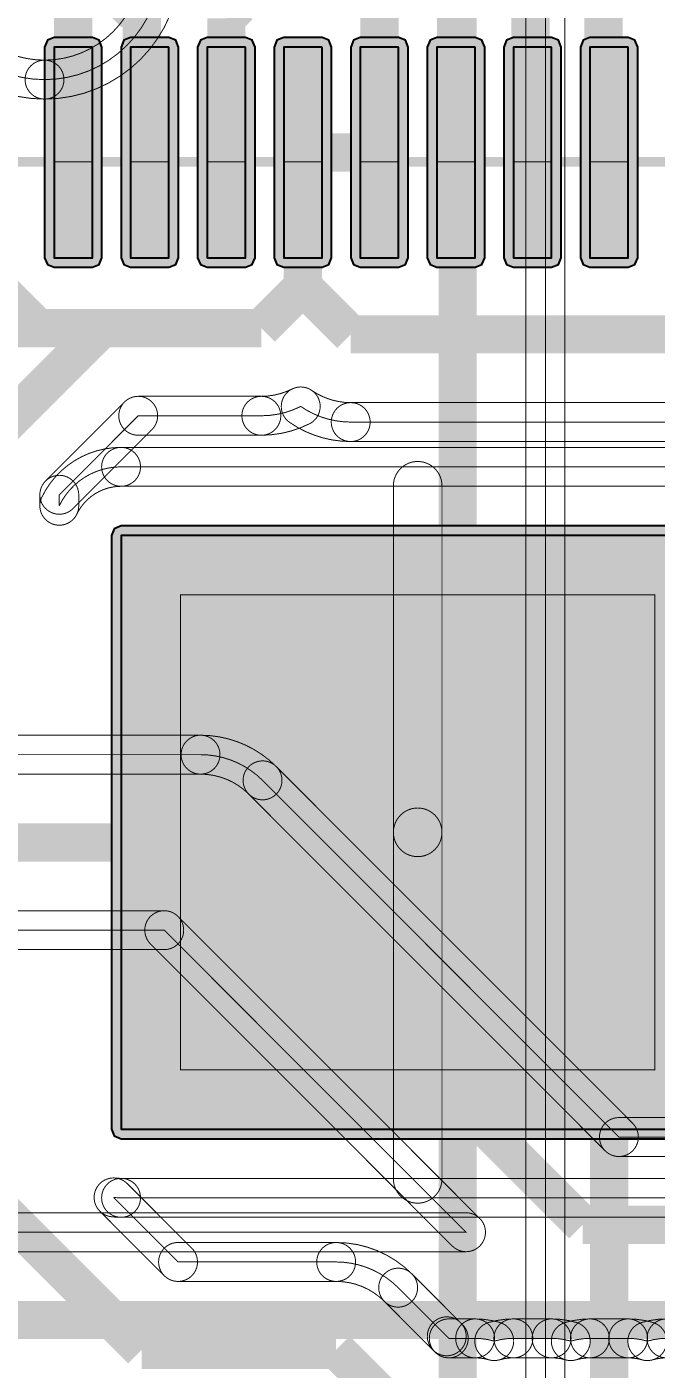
# Model space of a CAD drawing. Header units: millimetres. Extents: x -2.5 to 44.5, y -38.5 to 2.5.
# Drawn here: x 16.93 to 20.21, y -20.04 to -13.03 of the extents above; entities that cross this region are included whole.
import ezdxf

# ---------------------------------------------------------------- set-up
doc = ezdxf.new("R2010")
doc.units = ezdxf.units.MM
for name, color, linetype, true_color in [('Bottom Layer', 7, 'Continuous', 0x0000ff), ('Bottom Paste Mask Layer', 7, 'Continuous', 0x800000), ('Bottom Solder Mask Layer', 7, 'Continuous', 0xff00ff), ('Component Shape Layer', 7, 'Continuous', 0x00cccc), ('Inner1', 7, 'Continuous', 0xbc8e00), ('Inner2', 7, 'Continuous', 0x70dbfa), ('Pin Soldering Layer', 7, 'Continuous', 0xcc9999), ('Top Layer', 7, 'Continuous', 0xff0000)]:
    doc.layers.add(name, color=color, linetype=linetype, true_color=true_color)

msp = doc.modelspace()

# ---------------------------------------------------------------- hatches: boundary and pattern name
at = {"layer": 'Bottom Layer'}
for points in [[(17.268191516383034, -13.137995935991873), (17.068191516383035, -13.137995935991873), (17.068191516383035, -14.237995935991874), (17.268191516383034, -14.237995935991874)], [(17.667988315976636, -13.137995935991873), (17.467988315976637, -13.137995935991873), (17.467988315976637, -14.237995935991874), (17.667988315976636, -14.237995935991874)], [(18.068039116078236, -13.137995935991873), (17.868039116078233, -13.137995935991873), (17.868039116078233, -14.237995935991874), (18.068039116078236, -14.237995935991874)], [(18.46808991617983, -13.137995935991873), (18.268089916179832, -13.137995935991873), (18.268089916179832, -14.237995935991874), (18.46808991617983, -14.237995935991874)], [(18.868140716281438, -13.137995935991873), (18.668140716281435, -13.137995935991873), (18.668140716281435, -14.237995935991874), (18.868140716281438, -14.237995935991874)], [(19.268191516383034, -13.137995935991873), (19.06819151638303, -13.137995935991873), (19.06819151638303, -14.237995935991874), (19.268191516383034, -14.237995935991874)], [(19.667988315976636, -13.137995935991873), (19.467988315976637, -13.137995935991873), (19.467988315976637, -14.237995935991874), (19.667988315976636, -14.237995935991874)], [(20.068039116078236, -13.137995935991873), (19.868039116078233, -13.137995935991873), (19.868039116078233, -14.237995935991874), (20.068039116078236, -14.237995935991874)], [(20.51803911607823, -18.78790703581408), (20.51803911607823, -15.687907035814076), (17.41803911607823, -15.687907035814076), (17.41803911607823, -18.78790703581408)]]:
    msp.add_hatch(color=256, dxfattribs=at).paths.add_polyline_path(points)
at = {"layer": 'Bottom Paste Mask Layer'}
for points in [[(17.068191516383038, -14.238084836169675), (17.068191516383038, -13.138059436118875), (17.268191516383034, -13.138059436118875), (17.268191516383034, -14.238084836169675)], [(17.467988315976637, -14.238084836169675), (17.467988315976637, -13.138059436118875), (17.667988315976636, -13.138059436118875), (17.667988315976636, -14.238084836169675)], [(17.868039116078236, -14.238084836169675), (17.868039116078236, -13.138059436118875), (18.068039116078236, -13.138059436118875), (18.068039116078236, -14.238084836169675)], [(18.268089916179836, -14.238084836169675), (18.268089916179836, -13.138059436118875), (18.468089916179835, -13.138059436118875), (18.468089916179835, -14.238084836169675)], [(18.668140716281435, -14.238084836169675), (18.668140716281435, -13.138059436118875), (18.868140716281438, -13.138059436118875), (18.868140716281438, -14.238084836169675)], [(19.068191516383038, -14.238084836169675), (19.068191516383038, -13.138059436118875), (19.268191516383034, -13.138059436118875), (19.268191516383034, -14.238084836169675)], [(19.467988315976637, -14.238084836169675), (19.467988315976637, -13.138059436118875), (19.667988315976636, -13.138059436118875), (19.667988315976636, -14.238084836169675)], [(20.068039116078236, -13.138059436118875), (20.068039116078236, -14.238084836169675), (19.868039116078236, -14.238084836169675), (19.868039116078236, -13.138059436118875)], [(20.208094996189995, -15.997952755905516), (17.728059436118876, -15.997952755905516), (17.728059436118876, -18.477988315976635), (20.208094996189995, -18.477988315976635)]]:
    msp.add_hatch(color=256, dxfattribs=at).paths.add_polyline_path(points)
at = {"layer": 'Bottom Solder Mask Layer'}
for points in [[(17.268191516383034, -13.087983235966473), (17.068191516383035, -13.087983235966473), (17.032827197049624, -13.102631616658464), (17.018178816357633, -13.137995935991873), (17.018178816357633, -14.237995935991874), (17.032827197049624, -14.273360255325283), (17.068191516383035, -14.288008636017274), (17.268191516383034, -14.288008636017274), (17.303555835716445, -14.273360255325283), (17.318204216408436, -14.237995935991874), (17.318204216408436, -13.137995935991873), (17.303555835716445, -13.102631616658464)], [(17.667988315976636, -13.087983235966473), (17.467988315976637, -13.087983235966473), (17.432623996643226, -13.102631616658464), (17.417975615951235, -13.137995935991873), (17.417975615951235, -14.237995935991874), (17.432623996643226, -14.273360255325283), (17.467988315976637, -14.288008636017274), (17.667988315976636, -14.288008636017274), (17.703352635310047, -14.273360255325283), (17.718001016002038, -14.237995935991874), (17.718001016002038, -13.137995935991873), (17.703352635310047, -13.102631616658464)], [(18.068039116078236, -13.087983235966473), (17.868039116078233, -13.087983235966473), (17.832674796744822, -13.102631616658464), (17.818026416052835, -13.137995935991873), (17.818026416052835, -14.237995935991874), (17.832674796744822, -14.273360255325283), (17.868039116078233, -14.288008636017274), (18.068039116078236, -14.288008636017274), (18.103403435411646, -14.273360255325283), (18.118051816103634, -14.237995935991874), (18.118051816103634, -13.137995935991873), (18.103403435411646, -13.102631616658464)], [(18.46808991617983, -13.087983235966473), (18.268089916179832, -13.087983235966473), (18.23272559684642, -13.102631616658464), (18.21807721615443, -13.137995935991873), (18.21807721615443, -14.237995935991874), (18.23272559684642, -14.273360255325283), (18.268089916179832, -14.288008636017274), (18.46808991617983, -14.288008636017274), (18.503454235513242, -14.273360255325283), (18.518102616205233, -14.237995935991874), (18.518102616205233, -13.137995935991873), (18.503454235513242, -13.102631616658464)], [(18.868140716281438, -13.087983235966473), (18.668140716281435, -13.087983235966473), (18.632776396948024, -13.102631616658464), (18.618128016256037, -13.137995935991873), (18.618128016256037, -14.237995935991874), (18.632776396948024, -14.273360255325283), (18.668140716281435, -14.288008636017274), (18.868140716281438, -14.288008636017274), (18.90350503561485, -14.273360255325283), (18.918153416306836, -14.237995935991874), (18.918153416306836, -13.137995935991873), (18.90350503561485, -13.102631616658464)], [(19.268191516383034, -13.087983235966473), (19.06819151638303, -13.087983235966473), (19.032827197049624, -13.102631616658464), (19.018178816357633, -13.137995935991873), (19.018178816357633, -14.237995935991874), (19.032827197049624, -14.273360255325283), (19.06819151638303, -14.288008636017274), (19.268191516383034, -14.288008636017274), (19.303555835716445, -14.273360255325283), (19.318204216408436, -14.237995935991874), (19.318204216408436, -13.137995935991873), (19.303555835716445, -13.102631616658464)], [(19.667988315976636, -13.087983235966473), (19.467988315976637, -13.087983235966473), (19.432623996643226, -13.102631616658464), (19.417975615951235, -13.137995935991873), (19.417975615951235, -14.237995935991874), (19.432623996643226, -14.273360255325283), (19.467988315976637, -14.288008636017274), (19.667988315976636, -14.288008636017274), (19.703352635310047, -14.273360255325283), (19.718001016002038, -14.237995935991874), (19.718001016002038, -13.137995935991873), (19.703352635310047, -13.102631616658464)], [(20.068039116078236, -13.087983235966473), (19.868039116078233, -13.087983235966473), (19.832674796744822, -13.102631616658464), (19.81802641605283, -13.137995935991873), (19.81802641605283, -14.237995935991874), (19.832674796744822, -14.273360255325283), (19.868039116078233, -14.288008636017274), (20.068039116078236, -14.288008636017274), (20.103403435411643, -14.273360255325283), (20.118051816103634, -14.237995935991874), (20.118051816103634, -13.137995935991873), (20.103403435411643, -13.102631616658464)], [(20.568051816103633, -18.78790703581408), (20.568051816103633, -15.687907035814076), (20.553403435411642, -15.652542716480667), (20.51803911607823, -15.637894335788676), (17.41803911607823, -15.637894335788676), (17.38267479674482, -15.652542716480667), (17.36802641605283, -15.687907035814076), (17.36802641605283, -18.78790703581408), (17.38267479674482, -18.823271355147487), (17.41803911607823, -18.837919735839478), (20.51803911607823, -18.837919735839478), (20.553403435411642, -18.823271355147487)]]:
    msp.add_hatch(color=256, dxfattribs=at).paths.add_polyline_path(points)
at = {"layer": 'Pin Soldering Layer'}
for points in [[(17.268089916179836, -14.238034036068074), (17.268089916179836, -13.738008636017273), (17.068089916179833, -13.738008636017273), (17.068089916179833, -14.238034036068074)], [(17.668089916179834, -14.238034036068074), (17.668089916179834, -13.738008636017273), (17.468089916179835, -13.738008636017273), (17.468089916179835, -14.238034036068074)], [(18.068089916179837, -14.238034036068074), (18.068089916179837, -13.738008636017273), (17.868089916179834, -13.738008636017273), (17.868089916179834, -14.238034036068074)], [(18.468089916179835, -14.238034036068074), (18.468089916179835, -13.738008636017273), (18.268089916179836, -13.738008636017273), (18.268089916179836, -14.238034036068074)], [(18.868089916179834, -14.238034036068074), (18.868089916179834, -13.738008636017273), (18.668089916179838, -13.738008636017273), (18.668089916179838, -14.238034036068074)], [(19.26808991617984, -14.238034036068074), (19.26808991617984, -13.738008636017273), (19.068089916179837, -13.738008636017273), (19.068089916179837, -14.238034036068074)], [(19.668089916179838, -14.238034036068074), (19.668089916179838, -13.738008636017273), (19.468089916179835, -13.738008636017273), (19.468089916179835, -14.238034036068074)], [(20.068089916179837, -14.238034036068074), (20.068089916179837, -13.738008636017273), (19.868089916179837, -13.738008636017273), (19.868089916179837, -14.238034036068074)], [(20.518102616205237, -15.687970535941075), (17.418077216154437, -15.687970535941075), (17.418077216154437, -18.787995935991873), (20.518102616205237, -18.787995935991873)]]:
    msp.add_hatch(color=256, dxfattribs=at).paths.add_polyline_path(points)

# ---------------------------------------------------------------- linework, layer by layer
at = {"layer": 'Bottom Layer', "const_width": 0.2}
for points in [[(19.558039116078234, -9.602794005588011), (19.558039116078234, -13.67804673609347)], [(19.939039878079758, -9.721666243332487), (19.939039878079758, -13.658996697993397)], [(19.168191516383036, -13.687995935991873), (19.168191516383036, -10.151173482346966)], [(18.768140716281437, -13.687995935991873), (18.768140716281437, -10.89412496824994)], [(17.526035052070107, -11.811023622047246), (17.526035052070107, -13.646042672085345)], [(17.168191516383036, -12.850182880365765), (17.168191516383036, -13.687995935991873)], [(18.034036068072137, -12.921986283972572), (17.968039116078238, -12.987983235966475)], [(17.968039116078238, -12.987983235966475), (17.968039116078238, -13.687995935991873)], [(17.526035052070107, -13.646042672085345), (17.567988315976635, -13.687995935991873)], [(18.768140716281437, -13.687995935991873), (18.368089916179834, -13.687995935991873)], [(18.368089916179834, -13.687995935991873), (18.368089916179834, -14.388008636017274)], [(19.558039116078234, -13.67804673609347), (19.56798831597664, -13.687995935991873)], [(19.939039878079758, -13.658996697993397), (19.968039116078234, -13.687995935991873)], [(16.768140716281437, -14.388008636017274), (16.985161290322583, -14.605029210058422)], [(18.368089916179834, -14.388008636017274), (18.151069342138683, -14.605029210058422)], [(18.618039116078233, -14.637957835915675), (18.368089916179834, -14.388008636017274)], [(16.985161290322583, -14.605029210058422), (15.450802641605286, -14.605029210058422)], [(17.317851834682664, -14.605029210058422), (16.63703327406655, -15.285847770674536)], [(17.317851834682664, -14.605029210058422), (16.985161290322583, -14.605029210058422)], [(18.151069342138683, -14.605029210058422), (17.317851834682664, -14.605029210058422)], [(20.932902253243476, -14.637957835915675), (18.618039116078233, -14.637957835915675)], [(18.968039116078234, -17.237907035814075), (19.968039116078234, -18.23790703581407)], [(19.968039116078234, -18.23790703581407), (19.968039116078234, -20.788072136144276)], [(16.63703327406655, -19.050038100076204), (17.526035052070107, -19.939039878079758)], [(17.526035052070107, -19.939039878079758), (18.54203708407417, -19.939039878079758)], [(18.54203708407417, -19.939039878079758), (18.796037592075187, -20.193040386080774)]]:
    msp.add_lwpolyline(points, dxfattribs=at)
at = {"layer": 'Bottom Layer'}
for points in [[(17.268191516383034, -13.137995935991873), (17.068191516383035, -13.137995935991873), (17.068191516383035, -14.237995935991874), (17.268191516383034, -14.237995935991874)], [(17.667988315976636, -13.137995935991873), (17.467988315976637, -13.137995935991873), (17.467988315976637, -14.237995935991874), (17.667988315976636, -14.237995935991874)], [(18.068039116078236, -13.137995935991873), (17.868039116078233, -13.137995935991873), (17.868039116078233, -14.237995935991874), (18.068039116078236, -14.237995935991874)], [(18.46808991617983, -13.137995935991873), (18.268089916179832, -13.137995935991873), (18.268089916179832, -14.237995935991874), (18.46808991617983, -14.237995935991874)], [(18.868140716281438, -13.137995935991873), (18.668140716281435, -13.137995935991873), (18.668140716281435, -14.237995935991874), (18.868140716281438, -14.237995935991874)], [(19.268191516383034, -13.137995935991873), (19.06819151638303, -13.137995935991873), (19.06819151638303, -14.237995935991874), (19.268191516383034, -14.237995935991874)], [(19.667988315976636, -13.137995935991873), (19.467988315976637, -13.137995935991873), (19.467988315976637, -14.237995935991874), (19.667988315976636, -14.237995935991874)], [(20.068039116078236, -13.137995935991873), (19.868039116078233, -13.137995935991873), (19.868039116078233, -14.237995935991874), (20.068039116078236, -14.237995935991874)], [(20.51803911607823, -18.78790703581408), (20.51803911607823, -15.687907035814076), (17.41803911607823, -15.687907035814076), (17.41803911607823, -18.78790703581408)]]:
    msp.add_lwpolyline(points, close=True, dxfattribs=at)
at = {"layer": 'Bottom Layer', "const_width": 0.005080010160020321}
for points in [[(18.402487029684888, -15.105128243582085, -0.11698643976834781), (18.15106934213868, -15.16477012954026, -0.9999999999999999), (18.151069342138687, -14.961569723139448, 0.11698643976834781), (18.311215917447765, -14.923579381750198, -0.9999999999999999)], [(18.618039116078233, -15.197698755397512, -0.1528294922981072), (18.298928838424807, -15.097825781785277, -0.9999999999999999), (18.41477410870785, -14.930881843547004, 0.1528294922981072), (18.618039116078233, -14.9944983489967, -0.9999999999999999)], [(17.16701618300092, -15.547458061486568, -0.9999999999999999), (17.023331797695047, -15.403773676180691), (17.435777740188822, -14.991327733686916, -0.9999999999999999), (17.579462125494697, -15.135012118992792)], [(17.50761993284176, -15.16477012954026, -0.9999999999999999), (17.50761993284176, -14.961569723139448), (18.151069328441338, -14.961569723139448, -0.9999999999999999), (18.151069328441338, -15.16477012954026)], [(18.151069328441338, -15.16477012954026, -0.9999999999999999), (18.151069328441338, -14.961569723139448), (18.151069342138683, -14.961569723139448, -0.9999999999999999), (18.151069342138683, -15.16477012954026)], [(18.618039116078233, -15.197698755397512, -0.9999999999999999), (18.618039116078233, -14.9944983489967), (18.618039130563993, -14.9944983489967, -0.9999999999999999), (18.618039130563993, -15.197698755397512)], [(18.618039130563993, -15.197698755397512, -0.9999999999999999), (18.618039130563993, -14.9944983489967), (20.67476153696204, -14.9944983489967, -0.9999999999999999), (20.67476153696204, -15.197698755397512)], [(17.095173990347984, -15.53291386420394), (17.095173990347984, -15.47561586883363), (17.50761993284176, -15.063169926339855), (18.151069328441338, -15.063169926339855), (18.151069342138683, -15.063169926339855, 0.11698643976834781), (18.35685147356633, -15.01435381266614, 0.1528294922981072), (18.618039116078233, -15.096098552197107), (18.618039130563993, -15.096098552197107), (20.67476153696204, -15.096098552197107), (20.67476153696204, -15.365877758494612, 0.11371903529703788), (20.51803911607823, -15.329766319532645), (17.41803911607823, -15.329766319532645, 0.288427199643334)], [(17.00358104687841, -15.488944170130141, -0.288427199643334), (17.41803911607823, -15.22816611633224, -0.9999999999999999), (17.41803911607823, -15.43136652273305, 0.288427199643334), (17.18676693381756, -15.576883558277737, -0.9999999999999999)], [(17.41803911607823, -15.43136652273305, -0.9999999999999999), (17.41803911607823, -15.22816611633224), (20.51803911607823, -15.22816611633224, -0.9999999999999999), (20.51803911607823, -15.43136652273305)], [(18.841038862077724, -15.428826517653041, -0.9999999999999999), (19.09503937007874, -15.428826517653041), (19.095039370078744, -17.237907035814075, -0.9999999999999999), (18.841038862077728, -17.237907035814075)], [(17.196774193548393, -15.53291386420394, -0.9999999999999999), (16.993573787147575, -15.53291386420394), (16.993573787147575, -15.47561586883363, -0.9999999999999999), (17.196774193548393, -15.47561586883363)], [(19.09503937007874, -19.046987553975118, -0.9999999999999999), (18.841038862077724, -19.046987553975118), (18.841038862077728, -17.237907035814075, -0.9999999999999999), (19.095039370078744, -17.237907035814075)], [(17.30695293523973, -19.215733332114734, -0.9999999999999999), (17.45063732054561, -19.072048946808856), (17.78764534288214, -19.409056969145386, -0.9999999999999999), (17.64396095757626, -19.552741354451264)], [(17.41803911607823, -19.247647955295918, -0.02745656218533749), (17.367662081598894, -19.24487953765973, -0.9999999999999999), (17.389928174186448, -19.04290274126386, 0.02745656218533749), (17.41803911607823, -19.044447548895103, -0.9999999999999999)], [(17.41803911607823, -19.247647955295918, -0.9999999999999999), (17.41803911607823, -19.0444475488951), (20.51803911607823, -19.0444475488951, -0.9999999999999999), (20.51803911607823, -19.247647955295918)], [(17.715803150229203, -19.582499364998732, -0.9999999999999999), (17.715803150229203, -19.379298958597918), (18.54203708407416, -19.379298958597918, -0.9999999999999999), (18.54203708407416, -19.582499364998732)], [(18.542037084074156, -19.379298958597918, -0.198912367379658), (18.937833683947375, -19.543243278206557, -0.9999999999999999), (18.794149298641496, -19.68692766351243, 0.198912367379658), (18.542037084074163, -19.582499364998732, -0.9999999999999999)], [(18.794149298641496, -19.68692766351243, -0.9999999999999999), (18.937833683947375, -19.543243278206557), (18.93783368721314, -19.54324328147232, -0.9999999999999999), (18.79414930190726, -19.686927666778196)], [(18.79414930190726, -19.686927666778196, -0.9999999999999999), (18.93783368721314, -19.54324328147232), (19.191834191948377, -19.79724378620756, -0.9999999999999999), (19.048149806642503, -19.940928171513438)], [(19.19183419194838, -19.797243786207563, -0.008233776808568787), (19.20465532438173, -19.810494381282616, -0.9999999999999999), (19.056316536958192, -19.94936845844308, 0.008233776808568787), (19.0481498066425, -19.940928171513434, -0.9999999999999999)], [(19.130485930669963, -19.981531623063255, -0.9999999999999999), (19.130485930669963, -19.778331216662437), (19.268191516383034, -19.778331216662437, -0.9999999999999999), (19.268191516383034, -19.981531623063255)], [(19.268191516383034, -19.778331216662437, -0.07079064184830428), (19.3964298877534, -19.79657849728378, -0.9999999999999999), (19.339749944606275, -19.99171380727737, 0.07079064184830428), (19.268191516383034, -19.98153162306325, -0.9999999999999999)], [(19.339749944606275, -19.79657849728378, -0.07079064184830428), (19.46798831597664, -19.778331216662437, -0.9999999999999999), (19.46798831597664, -19.981531623063255, 0.07079064184830428), (19.3964298877534, -19.99171380727737, -0.9999999999999999)], [(19.46798831597664, -19.981531623063255, -0.9999999999999999), (19.46798831597664, -19.778331216662437), (19.667988315976636, -19.778331216662437, -0.9999999999999999), (19.667988315976636, -19.981531623063255)], [(19.667988315976636, -19.778331216662437, -0.07088273141735082), (19.796389716041848, -19.796625884028234, -0.9999999999999999), (19.739637716013025, -19.991740249604387, 0.07088273141735082), (19.667988315976636, -19.981531623063255, -0.9999999999999999)], [(19.739637716013025, -19.796625884028238, -0.07088273141735082), (19.868039116078236, -19.77833121666244, -0.9999999999999999), (19.868039116078236, -19.981531623063255, 0.07088273141735082), (19.796389716041848, -19.991740249604387, -0.9999999999999999)], [(19.868039116078236, -19.981531623063255, -0.9999999999999999), (19.868039116078236, -19.778331216662437), (20.068039116078236, -19.778331216662437, -0.9999999999999999), (20.068039116078236, -19.981531623063255)], [(20.068039116078236, -19.778331216662437, -0.07088273141735082), (20.196440516143447, -19.796625884028238, -0.9999999999999999), (20.13968851611462, -19.991740249604387, 0.07088273141735082), (20.068039116078236, -19.981531623063255, -0.9999999999999999)], [(20.139688516114617, -19.796625884028238, -0.07088273141735082), (20.268089916179832, -19.778331216662437, -0.9999999999999999), (20.26808991617984, -19.98153162306325, 0.07088273141735082), (20.19644051614345, -19.99174024960439, -0.9999999999999999)], [(20.268089916179836, -19.98153162306325, -0.9999999999999999), (20.268089916179836, -19.778331216662433), (20.468089916179835, -19.778331216662433, -0.9999999999999999), (20.468089916179835, -19.98153162306325)]]:
    msp.add_lwpolyline(points, format="xyb", close=True, dxfattribs=at)
msp.add_lwpolyline([(20.268089916179836, -19.879931419862842, 0.07088273141735082), (20.168064516129032, -19.894183066816314, 0.07088273141735082), (20.068039116078236, -19.879931419862846), (19.868039116078236, -19.879931419862846, 0.07088273141735082), (19.768013716027436, -19.894183066816314, 0.07088273141735082), (19.667988315976636, -19.879931419862846), (19.46798831597664, -19.879931419862846, 0.07079064184830428), (19.368089916179837, -19.894146152280577, 0.07079064184830428), (19.268191516383034, -19.879931419862846), (19.130485930669963, -19.879931419862846, 0.008233776808568787), (19.11999199929544, -19.8690859788605), (18.8659914945602, -19.61508547412526), (18.865991491294434, -19.615085470859494, 0.198912367379658), (18.54203708407416, -19.480899161798323), (17.715803150229203, -19.480899161798323), (17.378795127892673, -19.143891139461793, 0.02745656218533749), (17.41803911607823, -19.14604775209551), (20.51803911607823, -19.14604775209551, 0.3863291529878589)], format="xyb", dxfattribs=at)
at = {"layer": 'Bottom Paste Mask Layer', "const_width": 0.005080010160020321}
for points in [[(17.068191516383038, -14.238084836169675), (17.068191516383038, -13.138059436118875), (17.268191516383034, -13.138059436118875), (17.268191516383034, -14.238084836169675)], [(17.068191516383038, -14.238084836169675), (17.068191516383038, -13.138059436118875), (17.268191516383034, -13.138059436118875), (17.268191516383034, -14.238084836169675)], [(17.467988315976637, -14.238084836169675), (17.467988315976637, -13.138059436118875), (17.667988315976636, -13.138059436118875), (17.667988315976636, -14.238084836169675)], [(17.467988315976637, -14.238084836169675), (17.467988315976637, -13.138059436118875), (17.667988315976636, -13.138059436118875), (17.667988315976636, -14.238084836169675)], [(17.868039116078236, -14.238084836169675), (17.868039116078236, -13.138059436118875), (18.068039116078236, -13.138059436118875), (18.068039116078236, -14.238084836169675)], [(17.868039116078236, -14.238084836169675), (17.868039116078236, -13.138059436118875), (18.068039116078236, -13.138059436118875), (18.068039116078236, -14.238084836169675)], [(18.268089916179836, -14.238084836169675), (18.268089916179836, -13.138059436118875), (18.468089916179835, -13.138059436118875), (18.468089916179835, -14.238084836169675)], [(18.268089916179836, -14.238084836169675), (18.268089916179836, -13.138059436118875), (18.468089916179835, -13.138059436118875), (18.468089916179835, -14.238084836169675)], [(18.668140716281435, -14.238084836169675), (18.668140716281435, -13.138059436118875), (18.868140716281438, -13.138059436118875), (18.868140716281438, -14.238084836169675)], [(18.668140716281435, -14.238084836169675), (18.668140716281435, -13.138059436118875), (18.868140716281438, -13.138059436118875), (18.868140716281438, -14.238084836169675)], [(19.068191516383038, -14.238084836169675), (19.068191516383038, -13.138059436118875), (19.268191516383034, -13.138059436118875), (19.268191516383034, -14.238084836169675)], [(19.068191516383038, -14.238084836169675), (19.068191516383038, -13.138059436118875), (19.268191516383034, -13.138059436118875), (19.268191516383034, -14.238084836169675)], [(19.467988315976637, -14.238084836169675), (19.467988315976637, -13.138059436118875), (19.667988315976636, -13.138059436118875), (19.667988315976636, -14.238084836169675)], [(19.467988315976637, -14.238084836169675), (19.467988315976637, -13.138059436118875), (19.667988315976636, -13.138059436118875), (19.667988315976636, -14.238084836169675)], [(20.068039116078236, -13.138059436118875), (20.068039116078236, -14.238084836169675), (19.868039116078236, -14.238084836169675), (19.868039116078236, -13.138059436118875)], [(20.068039116078236, -13.138059436118875), (20.068039116078236, -14.238084836169675), (19.868039116078236, -14.238084836169675), (19.868039116078236, -13.138059436118875)], [(20.208094996189995, -15.997952755905516), (17.728059436118876, -15.997952755905516), (17.728059436118876, -18.477988315976635), (20.208094996189995, -18.477988315976635)], [(20.208094996189995, -15.997952755905516), (17.728059436118876, -15.997952755905516), (17.728059436118876, -18.477988315976635), (20.208094996189995, -18.477988315976635)]]:
    msp.add_lwpolyline(points, close=True, dxfattribs=at)
at = {"layer": 'Bottom Solder Mask Layer'}
for points in [[(17.268191516383034, -13.087983235966473), (17.068191516383035, -13.087983235966473), (17.032827197049624, -13.102631616658464), (17.018178816357633, -13.137995935991873), (17.018178816357633, -14.237995935991874), (17.032827197049624, -14.273360255325283), (17.068191516383035, -14.288008636017274), (17.268191516383034, -14.288008636017274), (17.303555835716445, -14.273360255325283), (17.318204216408436, -14.237995935991874), (17.318204216408436, -13.137995935991873), (17.303555835716445, -13.102631616658464)], [(17.667988315976636, -13.087983235966473), (17.467988315976637, -13.087983235966473), (17.432623996643226, -13.102631616658464), (17.417975615951235, -13.137995935991873), (17.417975615951235, -14.237995935991874), (17.432623996643226, -14.273360255325283), (17.467988315976637, -14.288008636017274), (17.667988315976636, -14.288008636017274), (17.703352635310047, -14.273360255325283), (17.718001016002038, -14.237995935991874), (17.718001016002038, -13.137995935991873), (17.703352635310047, -13.102631616658464)], [(18.068039116078236, -13.087983235966473), (17.868039116078233, -13.087983235966473), (17.832674796744822, -13.102631616658464), (17.818026416052835, -13.137995935991873), (17.818026416052835, -14.237995935991874), (17.832674796744822, -14.273360255325283), (17.868039116078233, -14.288008636017274), (18.068039116078236, -14.288008636017274), (18.103403435411646, -14.273360255325283), (18.118051816103634, -14.237995935991874), (18.118051816103634, -13.137995935991873), (18.103403435411646, -13.102631616658464)], [(18.46808991617983, -13.087983235966473), (18.268089916179832, -13.087983235966473), (18.23272559684642, -13.102631616658464), (18.21807721615443, -13.137995935991873), (18.21807721615443, -14.237995935991874), (18.23272559684642, -14.273360255325283), (18.268089916179832, -14.288008636017274), (18.46808991617983, -14.288008636017274), (18.503454235513242, -14.273360255325283), (18.518102616205233, -14.237995935991874), (18.518102616205233, -13.137995935991873), (18.503454235513242, -13.102631616658464)], [(18.868140716281438, -13.087983235966473), (18.668140716281435, -13.087983235966473), (18.632776396948024, -13.102631616658464), (18.618128016256037, -13.137995935991873), (18.618128016256037, -14.237995935991874), (18.632776396948024, -14.273360255325283), (18.668140716281435, -14.288008636017274), (18.868140716281438, -14.288008636017274), (18.90350503561485, -14.273360255325283), (18.918153416306836, -14.237995935991874), (18.918153416306836, -13.137995935991873), (18.90350503561485, -13.102631616658464)], [(19.268191516383034, -13.087983235966473), (19.06819151638303, -13.087983235966473), (19.032827197049624, -13.102631616658464), (19.018178816357633, -13.137995935991873), (19.018178816357633, -14.237995935991874), (19.032827197049624, -14.273360255325283), (19.06819151638303, -14.288008636017274), (19.268191516383034, -14.288008636017274), (19.303555835716445, -14.273360255325283), (19.318204216408436, -14.237995935991874), (19.318204216408436, -13.137995935991873), (19.303555835716445, -13.102631616658464)], [(19.667988315976636, -13.087983235966473), (19.467988315976637, -13.087983235966473), (19.432623996643226, -13.102631616658464), (19.417975615951235, -13.137995935991873), (19.417975615951235, -14.237995935991874), (19.432623996643226, -14.273360255325283), (19.467988315976637, -14.288008636017274), (19.667988315976636, -14.288008636017274), (19.703352635310047, -14.273360255325283), (19.718001016002038, -14.237995935991874), (19.718001016002038, -13.137995935991873), (19.703352635310047, -13.102631616658464)], [(20.068039116078236, -13.087983235966473), (19.868039116078233, -13.087983235966473), (19.832674796744822, -13.102631616658464), (19.81802641605283, -13.137995935991873), (19.81802641605283, -14.237995935991874), (19.832674796744822, -14.273360255325283), (19.868039116078233, -14.288008636017274), (20.068039116078236, -14.288008636017274), (20.103403435411643, -14.273360255325283), (20.118051816103634, -14.237995935991874), (20.118051816103634, -13.137995935991873), (20.103403435411643, -13.102631616658464)], [(20.568051816103633, -18.78790703581408), (20.568051816103633, -15.687907035814076), (20.553403435411642, -15.652542716480667), (20.51803911607823, -15.637894335788676), (17.41803911607823, -15.637894335788676), (17.38267479674482, -15.652542716480667), (17.36802641605283, -15.687907035814076), (17.36802641605283, -18.78790703581408), (17.38267479674482, -18.823271355147487), (17.41803911607823, -18.837919735839478), (20.51803911607823, -18.837919735839478), (20.553403435411642, -18.823271355147487)]]:
    msp.add_lwpolyline(points, close=True, dxfattribs=at)
at = {"layer": 'Component Shape Layer', "const_width": 0.05080010160020321}
msp.add_lwpolyline([(15.467937515875036, -20.737983235966478), (22.467962915925835, -20.737983235966478), (22.467962915925835, -13.737957835915674), (15.467937515875036, -13.737957835915674)], close=True, dxfattribs=at)
msp.add_lwpolyline([(15.467937515875036, -20.737983235966478), (22.467962915925835, -20.737983235966478), (22.467962915925835, -13.737957835915674), (15.467937515875036, -13.737957835915674)], close=True, dxfattribs=at)
at = {"layer": 'Inner1', "const_width": 0.005080010160020321}
for points in [[(17.018034036068073, -13.308166116332234, 0.41421356237309503), (17.626174752349506, -12.700025400050801, 0.12096902479299333), (17.557021825516642, -12.41837438616191, 0.399359169333778), (18.13417576835154, -11.811023622047246, 0.06623147844813296), (18.11301923128074, -11.652011974185461, 0.3765626546104718), (18.64217678435357, -11.049022098044198, 0.41421356237309503), (18.034036068072137, -10.440881381762765, 0.41421356237309503), (17.425895351790707, -11.049022098044198, 0.06623147844813296), (17.44705188886151, -11.20803374590598, 0.3765626546104718), (16.917894335788674, -11.811023622047246, 0.12096902479299333), (16.98704726262154, -12.092674635936136, 0.399359169333778), (16.40989331978664, -12.700025400050801, 0.41421356237309503)], [(17.018034036068073, -13.40976631953264, -0.41421356237309503), (16.308293116586235, -12.700025400050801, -0.9999999999999999), (16.51149352298705, -12.700025400050801, 0.41421356237309503), (17.018034036068073, -13.206565913131827, -0.9999999999999999)], [(17.727774955549915, -12.700025400050801, -0.41421356237309503), (17.018034036068073, -13.40976631953264, -0.9999999999999999), (17.018034036068073, -13.206565913131827, 0.41421356237309503), (17.5245745491491, -12.700025400050801, -0.9999999999999999)]]:
    msp.add_lwpolyline(points, format="xyb", close=True, dxfattribs=at)
at = {"layer": 'Inner2'}
for points, const_width in [([(19.17703835407671, -11.279797057983226), (17.49137712954345, -12.965458282516483)], 0.2), ([(19.17703835407671, -11.279797057983226), (19.17703835407671, -20.95504191008382)], 0.2), ([(19.635179070358145, -20.955041910083814), (19.635179070358145, -11.279797060934394)], 0.005080010160020321), ([(17.225944247077795, -12.700025400050801), (17.49137712954345, -12.965458282516483)], 0.2)]:
    msp.add_lwpolyline(points, dxfattribs=dict(at, const_width=const_width))
at = {"layer": 'Inner2', "const_width": 0.005080010160020321}
msp.add_lwpolyline([(19.736779273558554, -20.955041910083814, -0.9999999999999999), (19.533578867157736, -20.955041910083814), (19.53357886715774, -11.279797060934394, -0.9999999999999999), (19.736779273558554, -11.279797060934394)], format="xyb", close=True, dxfattribs=at)
at = {"layer": 'Pin Soldering Layer', "const_width": 0.005080010160020321}
for points in [[(17.268089916179836, -14.238034036068074), (17.268089916179836, -13.738008636017273), (17.068089916179833, -13.738008636017273), (17.068089916179833, -14.238034036068074)], [(17.268089916179836, -14.238034036068074), (17.268089916179836, -13.738008636017273), (17.068089916179833, -13.738008636017273), (17.068089916179833, -14.238034036068074)], [(17.668089916179834, -14.238034036068074), (17.668089916179834, -13.738008636017273), (17.468089916179835, -13.738008636017273), (17.468089916179835, -14.238034036068074)], [(17.668089916179834, -14.238034036068074), (17.668089916179834, -13.738008636017273), (17.468089916179835, -13.738008636017273), (17.468089916179835, -14.238034036068074)], [(18.068089916179837, -14.238034036068074), (18.068089916179837, -13.738008636017273), (17.868089916179834, -13.738008636017273), (17.868089916179834, -14.238034036068074)], [(18.068089916179837, -14.238034036068074), (18.068089916179837, -13.738008636017273), (17.868089916179834, -13.738008636017273), (17.868089916179834, -14.238034036068074)], [(18.468089916179835, -14.238034036068074), (18.468089916179835, -13.738008636017273), (18.268089916179836, -13.738008636017273), (18.268089916179836, -14.238034036068074)], [(18.468089916179835, -14.238034036068074), (18.468089916179835, -13.738008636017273), (18.268089916179836, -13.738008636017273), (18.268089916179836, -14.238034036068074)], [(18.868089916179834, -14.238034036068074), (18.868089916179834, -13.738008636017273), (18.668089916179838, -13.738008636017273), (18.668089916179838, -14.238034036068074)], [(18.868089916179834, -14.238034036068074), (18.868089916179834, -13.738008636017273), (18.668089916179838, -13.738008636017273), (18.668089916179838, -14.238034036068074)], [(19.26808991617984, -14.238034036068074), (19.26808991617984, -13.738008636017273), (19.068089916179837, -13.738008636017273), (19.068089916179837, -14.238034036068074)], [(19.26808991617984, -14.238034036068074), (19.26808991617984, -13.738008636017273), (19.068089916179837, -13.738008636017273), (19.068089916179837, -14.238034036068074)], [(19.668089916179838, -14.238034036068074), (19.668089916179838, -13.738008636017273), (19.468089916179835, -13.738008636017273), (19.468089916179835, -14.238034036068074)], [(19.668089916179838, -14.238034036068074), (19.668089916179838, -13.738008636017273), (19.468089916179835, -13.738008636017273), (19.468089916179835, -14.238034036068074)], [(20.068089916179837, -14.238034036068074), (20.068089916179837, -13.738008636017273), (19.868089916179837, -13.738008636017273), (19.868089916179837, -14.238034036068074)], [(20.068089916179837, -14.238034036068074), (20.068089916179837, -13.738008636017273), (19.868089916179837, -13.738008636017273), (19.868089916179837, -14.238034036068074)], [(20.518102616205237, -15.687970535941075), (17.418077216154437, -15.687970535941075), (17.418077216154437, -18.787995935991873), (20.518102616205237, -18.787995935991873)], [(20.518102616205237, -15.687970535941075), (17.418077216154437, -15.687970535941075), (17.418077216154437, -18.787995935991873), (20.518102616205237, -18.787995935991873)]]:
    msp.add_lwpolyline(points, close=True, dxfattribs=at)
at = {"layer": 'Top Layer', "const_width": 0.005080010160020321}
for points in [[(16.40989331978664, -12.700025400050801, 0.41421356237309503), (17.018034036068073, -13.308166116332234, 0.41421356237309503), (17.626174752349506, -12.700025400050801, 0.12096902479299333), (17.557021825516642, -12.41837438616191, 0.399359169333778), (18.13417576835154, -11.811023622047246, 0.06623147844813296), (18.113019231280735, -11.652011974185463, 0.3765626546104718), (18.64217678435357, -11.049022098044198, 0.41421356237309503), (18.034036068072137, -10.440881381762765, 0.41421356237309503), (17.425895351790707, -11.049022098044198, 0.06623147844813296), (17.44705188886151, -11.20803374590598, 0.3765626546104718), (16.917894335788674, -11.811023622047246, 0.12096902479299333), (16.98704726262154, -12.092674635936136, 0.399359169333778)], [(17.018034036068073, -13.40976631953264, -0.41421356237309503), (16.308293116586235, -12.700025400050801, -0.9999999999999999), (16.51149352298705, -12.700025400050801, 0.41421356237309503), (17.018034036068073, -13.206565913131827, -0.9999999999999999)], [(17.727774955549915, -12.700025400050801, -0.41421356237309503), (17.018034036068073, -13.40976631953264, -0.9999999999999999), (17.018034036068073, -13.206565913131827, 0.41421356237309503), (17.5245745491491, -12.700025400050801, -0.9999999999999999)], [(16.40104645361962, -16.934037528575058, -0.9999999999999999), (16.40104645361962, -16.730837122174243), (17.833349208365078, -16.730837122174243, -0.9999999999999999), (17.833349208365078, -16.934037528575058)], [(17.833349208365078, -16.730837122174243, -0.198912367379658), (18.22914580823829, -16.894781441782882, -0.9999999999999999), (18.08546142293241, -17.038465827088757, 0.198912367379658), (17.833349208365078, -16.934037528575058, -0.9999999999999999)], [(18.085461425262274, -17.038465829418623, -0.9999999999999999), (18.229145810568152, -16.894781444112745), (20.091347844787144, -18.756983478331737, -0.9999999999999999), (19.947663459481266, -18.90066786363761)], [(18.08546136728132, -17.03846577143762, -0.9999999999999999), (18.229145863889382, -16.894781497434018), (18.229145866219245, -16.894781499763884, -0.9999999999999999), (18.08546136961118, -17.038465773767488)], [(16.211278355460532, -17.850318961137926, -0.9999999999999999), (16.211278355460532, -17.64711855473711), (17.64358111020599, -17.64711855473711, -0.9999999999999999), (17.64358111020599, -17.850318961137926)], [(17.571738917553052, -17.820560950590455, -0.9999999999999999), (17.71542330285893, -17.67687656528458), (19.292459773098535, -19.253913035524185, -0.9999999999999999), (19.14877538779266, -19.39759742083006)], [(20.019505652134207, -18.930425874185083, -0.9999999999999999), (20.019505652134207, -18.727225467784265), (20.876269699476854, -18.727225467784265, -0.9999999999999999), (20.876269699476854, -18.930425874185083)], [(15.020654136597836, -19.42735543137753, -0.9999999999999999), (15.020654136597836, -19.224155024976714), (19.220617580445598, -19.224155024976714, -0.9999999999999999), (19.220617580445598, -19.42735543137753)]]:
    msp.add_lwpolyline(points, format="xyb", close=True, dxfattribs=at)
msp.add_lwpolyline([(20.876269699476854, -18.828825670984674), (20.019505652134207, -18.828825670984674), (18.15730361791521, -16.966623636765686), (18.15730361558535, -16.96662363443582, 0.198912367379658), (17.833349208365078, -16.83243732537465), (16.40104645361962, -16.83243732537465)], format="xyb", dxfattribs=at)
at = {"layer": 'Top Layer'}
for points, const_width in [([(16.21127835546053, -17.290578041656083), (17.833349208365085, -17.290578041656083)], 0.19999999999999998), ([(17.833349208365085, -17.290578041656083), (19.82973755397511, -19.28696638726611)], 0.19999999999999998), ([(16.211278355460532, -17.748718757937517), (17.64358111020599, -17.748718757937517), (19.220617580445598, -19.325755228177123), (15.020654136597836, -19.325755228177123)], 0.005080010160020321), ([(19.82973755397511, -19.28696638726611), (33.89199559732454, -19.28696638726611)], 0.19999999999999998), ([(14.830886038438743, -19.783895944458557), (28.51162666952419, -19.783895944458557)], 0.19999999999999998)]:
    msp.add_lwpolyline(points, dxfattribs=dict(at, const_width=const_width))

doc.saveas('drawing.dxf')
